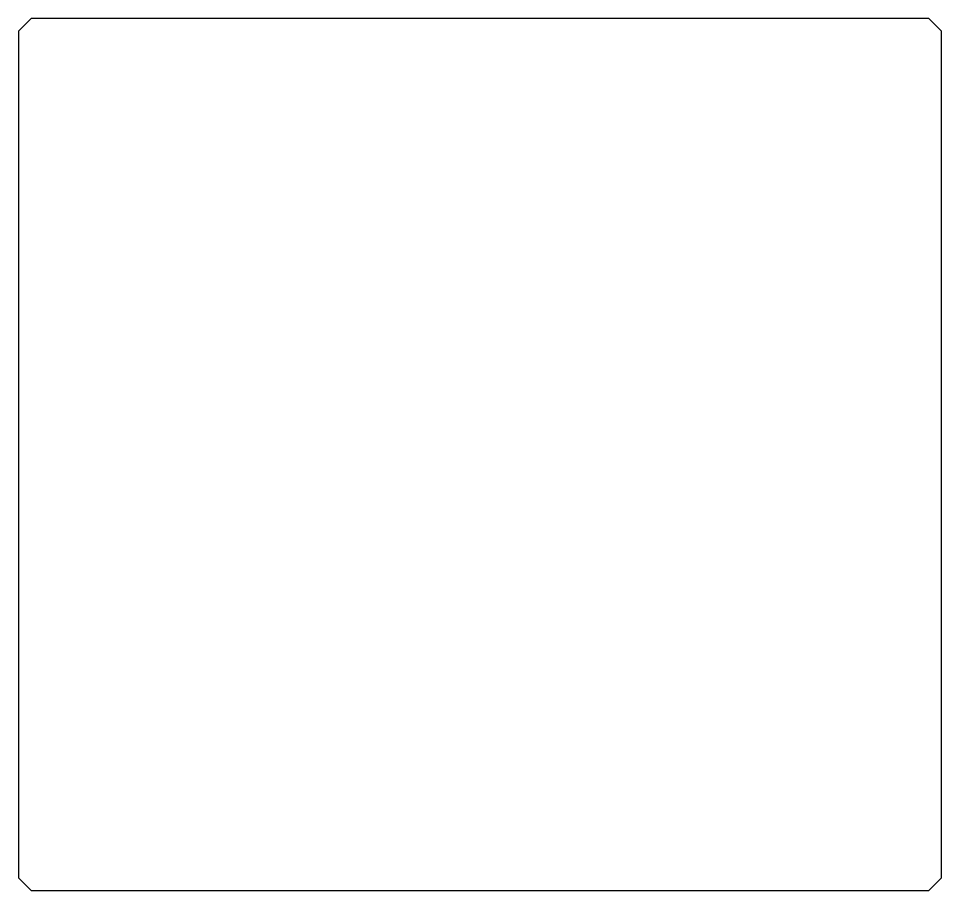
# Model space of a CAD drawing. Header units: millimetres. Extents: x -70.8 to 1.8, y -66.8 to 1.8.
import ezdxf

# ---------------------------------------------------------------- set-up
doc = ezdxf.new("R2010")
doc.units = ezdxf.units.MM

msp = doc.modelspace()

# ---------------------------------------------------------------- linework, layer by layer
msp.add_lwpolyline([(-70.8, -65.8), (-69.8, -66.8), (0.8, -66.8), (1.8, -65.8), (1.8, 0.8), (0.8, 1.8), (-69.8, 1.8), (-70.8, 0.8)], close=True)

doc.saveas('drawing.dxf')
